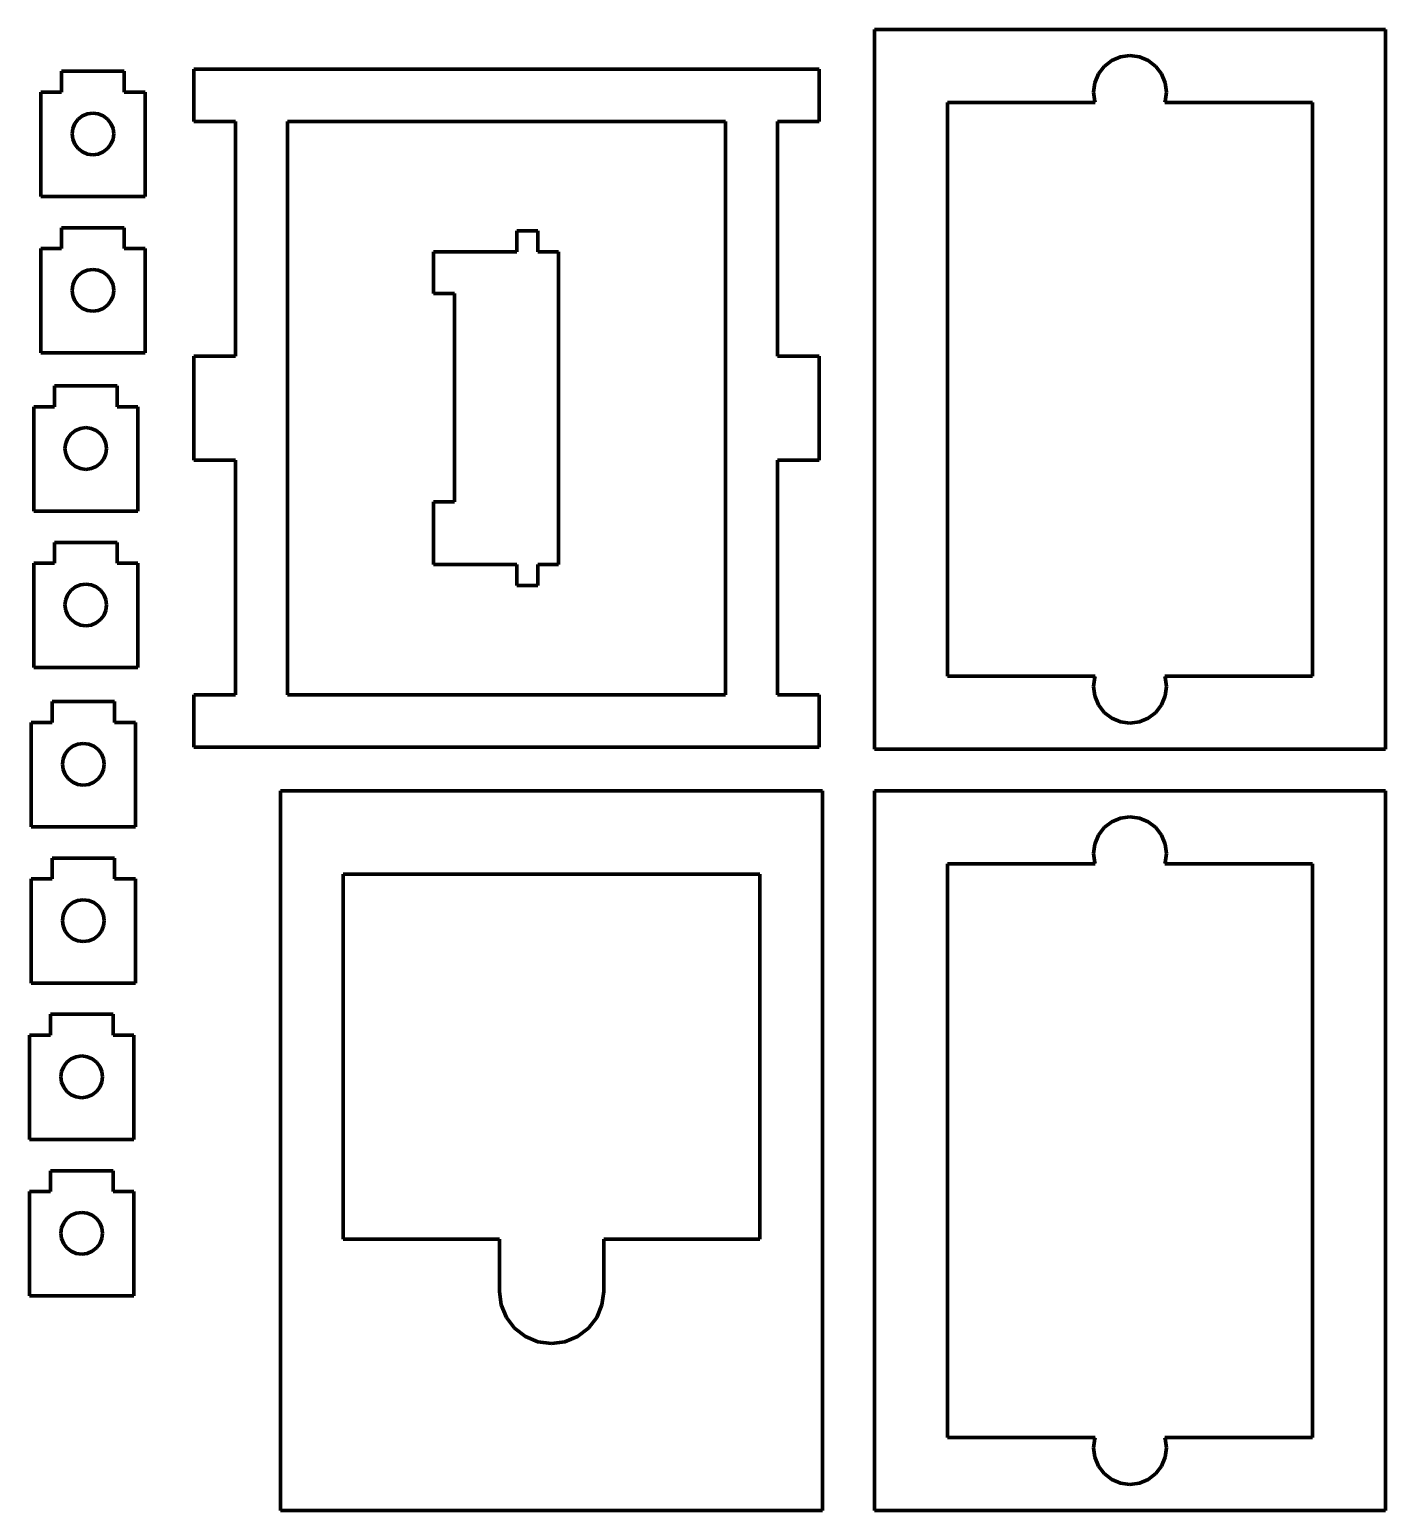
# Model space of a CAD drawing. Header units: millimetres. Extents: x -293 to 245, y -3 to 141.
# Drawn here: x -10.9 to 119.2, y -1.2 to 140.7 of the extents above; entities that cross this region are included whole.
import ezdxf

# ---------------------------------------------------------------- set-up
doc = ezdxf.new("R2010")
doc.units = ezdxf.units.MM
doc.layers.add('ProfileEdges', color=7, linetype='Continuous')

msp = doc.modelspace()

# ---------------------------------------------------------------- linework, layer by layer
at = {"layer": 'ProfileEdges', "lineweight": 100}
for p, q in [((119.16, 140.73), (70.17, 140.73)), ((70.17, 140.73), (70.17, 71.74)), ((119.16, 71.74), (119.16, 140.73)), ((92.19, 137.2), (92.91, 137.76)), ((92.91, 137.76), (93.76, 138.11)), ((93.76, 138.11), (94.66, 138.23)), ((94.66, 138.23), (95.57, 138.11)), ((95.57, 138.11), (96.41, 137.76)), ((96.41, 137.76), (97.14, 137.2)), ((-7.81, 136.73), (-1.81, 136.73)), ((-7.81, 134.73), (-7.81, 136.73)), ((-1.81, 136.73), (-1.81, 134.73)), ((4.87, 136.93), (4.87, 131.93)), ((64.85, 136.93), (4.87, 136.93)), ((64.85, 131.93), (64.85, 136.93)), ((91.28, 135.63), (91.63, 136.48)), ((91.63, 136.48), (92.19, 137.2)), ((97.14, 137.2), (97.69, 136.48)), ((97.69, 136.48), (98.04, 135.63)), ((91.16, 134.73), (91.28, 135.63)), ((98.04, 135.63), (98.16, 134.73)), ((-7.81, 134.73), (-9.81, 134.73)), ((-9.81, 134.73), (-9.81, 124.73)), ((0.19, 134.73), (-1.81, 134.73)), ((0.19, 124.73), (0.19, 134.73)), ((77.17, 133.73), (77.17, 78.74)), ((77.17, 133.73), (91.32, 133.73)), ((91.28, 133.82), (91.16, 134.73)), ((91.32, 133.73), (91.28, 133.82)), ((98.04, 133.82), (98, 133.73)), ((98, 133.73), (112.16, 133.73)), ((98.16, 134.73), (98.04, 133.82)), ((112.16, 133.73), (112.16, 78.74)), ((-6.54, 131.73), (-6.23, 132.14)), ((-6.23, 132.14), (-5.81, 132.46)), ((-5.81, 132.46), (-5.33, 132.66)), ((-5.33, 132.66), (-4.81, 132.73)), ((-4.81, 132.73), (-4.3, 132.66)), ((-4.3, 132.66), (-3.81, 132.46)), ((-3.81, 132.46), (-3.4, 132.14)), ((-3.4, 132.14), (-3.08, 131.73)), ((-6.81, 130.73), (-6.74, 131.25)), ((-6.74, 130.21), (-6.81, 130.73)), ((-6.74, 131.25), (-6.54, 131.73)), ((-3.08, 131.73), (-2.88, 131.25)), ((-2.88, 131.25), (-2.81, 130.73)), ((-2.81, 130.73), (-2.88, 130.21)), ((4.87, 131.93), (8.87, 131.93)), ((8.87, 131.93), (8.87, 109.43)), ((13.87, 131.93), (55.86, 131.93)), ((13.87, 131.93), (13.87, 76.94)), ((55.86, 131.93), (55.86, 76.94)), ((60.86, 131.93), (60.86, 109.43)), ((60.86, 131.93), (64.85, 131.93)), ((-6.54, 129.73), (-6.74, 130.21)), ((-6.23, 129.32), (-6.54, 129.73)), ((-5.81, 129), (-6.23, 129.32)), ((-3.4, 129.32), (-3.81, 129)), ((-3.08, 129.73), (-3.4, 129.32)), ((-2.88, 130.21), (-3.08, 129.73)), ((-5.33, 128.8), (-5.81, 129)), ((-4.81, 128.73), (-5.33, 128.8)), ((-4.3, 128.8), (-4.81, 128.73)), ((-3.81, 129), (-4.3, 128.8)), ((-9.81, 124.73), (0.19, 124.73)), ((-7.81, 119.73), (-7.81, 121.73)), ((-7.81, 121.73), (-1.81, 121.73)), ((-1.81, 121.73), (-1.81, 119.73)), ((37.86, 121.43), (35.86, 121.43)), ((35.86, 121.43), (35.86, 119.43)), ((37.86, 119.43), (37.86, 121.43)), ((-9.81, 119.73), (-9.81, 109.74)), ((-7.81, 119.73), (-9.81, 119.73)), ((0.19, 119.73), (-1.81, 119.73)), ((0.19, 109.74), (0.19, 119.73)), ((27.86, 119.43), (35.86, 119.43)), ((27.86, 119.43), (27.86, 115.43)), ((37.86, 119.43), (39.86, 119.43)), ((39.86, 89.44), (39.86, 119.43)), ((-6.74, 116.25), (-6.54, 116.73)), ((-6.54, 116.73), (-6.23, 117.15)), ((-6.23, 117.15), (-5.81, 117.47)), ((-5.81, 117.47), (-5.33, 117.67)), ((-5.33, 117.67), (-4.81, 117.73)), ((-4.81, 117.73), (-4.3, 117.67)), ((-4.3, 117.67), (-3.81, 117.47)), ((-3.81, 117.47), (-3.4, 117.15)), ((-3.4, 117.15), (-3.08, 116.73)), ((-3.08, 116.73), (-2.88, 116.25)), ((-6.81, 115.73), (-6.74, 116.25)), ((-6.74, 115.22), (-6.81, 115.73)), ((-6.54, 114.73), (-6.74, 115.22)), ((-2.88, 115.22), (-3.08, 114.73)), ((-2.88, 116.25), (-2.81, 115.73)), ((-2.81, 115.73), (-2.88, 115.22)), ((27.86, 115.43), (29.86, 115.43)), ((29.86, 115.43), (29.86, 95.44)), ((-6.23, 114.32), (-6.54, 114.73)), ((-5.81, 114), (-6.23, 114.32)), ((-5.33, 113.8), (-5.81, 114)), ((-4.81, 113.73), (-5.33, 113.8)), ((-4.3, 113.8), (-4.81, 113.73)), ((-3.81, 114), (-4.3, 113.8)), ((-3.4, 114.32), (-3.81, 114)), ((-3.08, 114.73), (-3.4, 114.32)), ((-9.81, 109.74), (0.19, 109.74)), ((4.87, 109.43), (8.87, 109.43)), ((4.87, 99.44), (4.87, 109.43)), ((60.86, 109.43), (64.85, 109.43)), ((64.85, 99.44), (64.85, 109.43)), ((-8.49, 104.57), (-8.49, 106.57)), ((-8.49, 106.57), (-2.49, 106.57)), ((-2.49, 106.57), (-2.49, 104.57)), ((-10.49, 104.57), (-10.49, 94.57)), ((-8.49, 104.57), (-10.49, 104.57)), ((-0.49, 104.57), (-2.49, 104.57)), ((-0.49, 94.57), (-0.49, 104.57)), ((-6.9, 101.98), (-6.49, 102.3)), ((-6.49, 102.3), (-6.01, 102.5)), ((-6.01, 102.5), (-5.49, 102.57)), ((-5.49, 102.57), (-4.97, 102.5)), ((-4.97, 102.5), (-4.49, 102.3)), ((-4.49, 102.3), (-4.07, 101.98)), ((-7.49, 100.57), (-7.42, 101.08)), ((-7.42, 101.08), (-7.22, 101.57)), ((-7.22, 101.57), (-6.9, 101.98)), ((-4.07, 101.98), (-3.76, 101.57)), ((-3.76, 101.57), (-3.56, 101.08)), ((-3.56, 101.08), (-3.49, 100.57)), ((-7.42, 100.05), (-7.49, 100.57)), ((-7.22, 99.57), (-7.42, 100.05)), ((-6.9, 99.15), (-7.22, 99.57)), ((-3.76, 99.57), (-4.07, 99.15)), ((-3.56, 100.05), (-3.76, 99.57)), ((-3.49, 100.57), (-3.56, 100.05)), ((4.87, 99.44), (8.87, 99.44)), ((8.87, 99.44), (8.87, 76.94)), ((60.86, 99.44), (60.86, 76.94)), ((60.86, 99.44), (64.85, 99.44)), ((-6.49, 98.84), (-6.9, 99.15)), ((-6.01, 98.64), (-6.49, 98.84)), ((-5.49, 98.57), (-6.01, 98.64)), ((-4.97, 98.64), (-5.49, 98.57)), ((-4.49, 98.84), (-4.97, 98.64)), ((-4.07, 99.15), (-4.49, 98.84)), ((27.86, 89.44), (27.86, 95.44)), ((27.86, 95.44), (29.86, 95.44)), ((-10.49, 94.57), (-0.49, 94.57)), ((-8.49, 89.57), (-8.49, 91.57)), ((-8.49, 91.57), (-2.49, 91.57)), ((-2.49, 91.57), (-2.49, 89.57)), ((-10.49, 89.57), (-10.49, 79.57)), ((-8.49, 89.57), (-10.49, 89.57)), ((-0.49, 89.57), (-2.49, 89.57)), ((-0.49, 79.57), (-0.49, 89.57)), ((27.86, 89.44), (35.86, 89.44)), ((35.86, 87.44), (35.86, 89.44)), ((37.86, 89.44), (39.86, 89.44)), ((37.86, 89.44), (37.86, 87.44)), ((-7.22, 86.57), (-6.9, 86.98)), ((-6.9, 86.98), (-6.49, 87.3)), ((-6.49, 87.3), (-6.01, 87.5)), ((-6.01, 87.5), (-5.49, 87.57)), ((-5.49, 87.57), (-4.97, 87.5)), ((-4.97, 87.5), (-4.49, 87.3)), ((-4.49, 87.3), (-4.07, 86.98)), ((-4.07, 86.98), (-3.76, 86.57)), ((37.86, 87.44), (35.86, 87.44)), ((-7.49, 85.57), (-7.42, 86.09)), ((-7.42, 85.05), (-7.49, 85.57)), ((-7.42, 86.09), (-7.22, 86.57)), ((-3.76, 86.57), (-3.56, 86.09)), ((-3.56, 86.09), (-3.49, 85.57)), ((-3.49, 85.57), (-3.56, 85.05)), ((-7.22, 84.57), (-7.42, 85.05)), ((-6.9, 84.16), (-7.22, 84.57)), ((-6.49, 83.84), (-6.9, 84.16)), ((-6.01, 83.64), (-6.49, 83.84)), ((-4.49, 83.84), (-4.97, 83.64)), ((-4.07, 84.16), (-4.49, 83.84)), ((-3.76, 84.57), (-4.07, 84.16)), ((-3.56, 85.05), (-3.76, 84.57)), ((-5.49, 83.57), (-6.01, 83.64)), ((-4.97, 83.64), (-5.49, 83.57)), ((-10.49, 79.57), (-0.49, 79.57)), ((91.32, 78.74), (77.17, 78.74)), ((91.16, 77.74), (91.28, 78.65)), ((91.28, 78.65), (91.32, 78.74)), ((112.16, 78.74), (98, 78.74)), ((98, 78.74), (98.04, 78.65)), ((98.04, 78.65), (98.16, 77.74)), ((4.87, 76.94), (4.87, 71.94)), ((4.87, 76.94), (8.87, 76.94)), ((13.87, 76.94), (55.86, 76.94)), ((60.86, 76.94), (64.85, 76.94)), ((64.85, 71.94), (64.85, 76.94)), ((91.28, 76.84), (91.16, 77.74)), ((91.63, 75.99), (91.28, 76.84)), ((98.04, 76.84), (97.69, 75.99)), ((98.16, 77.74), (98.04, 76.84)), ((-8.73, 76.3), (-2.73, 76.3)), ((-8.73, 74.3), (-8.73, 76.3)), ((-2.73, 76.3), (-2.73, 74.3)), ((92.19, 75.27), (91.63, 75.99)), ((92.91, 74.71), (92.19, 75.27)), ((97.14, 75.27), (96.41, 74.71)), ((97.69, 75.99), (97.14, 75.27)), ((-8.73, 74.3), (-10.73, 74.3)), ((-10.73, 74.3), (-10.73, 64.3)), ((-0.73, 74.3), (-2.73, 74.3)), ((-0.73, 64.3), (-0.73, 74.3)), ((93.76, 74.36), (92.91, 74.71)), ((94.66, 74.24), (93.76, 74.36)), ((95.57, 74.36), (94.66, 74.24)), ((96.41, 74.71), (95.57, 74.36)), ((-7.66, 70.82), (-7.46, 71.3)), ((-7.46, 71.3), (-7.14, 71.71)), ((-7.14, 71.71), (-6.73, 72.03)), ((-6.73, 72.03), (-6.25, 72.23)), ((-6.25, 72.23), (-5.73, 72.3)), ((-5.73, 72.3), (-5.21, 72.23)), ((-5.21, 72.23), (-4.73, 72.03)), ((-4.73, 72.03), (-4.31, 71.71)), ((-4.31, 71.71), (-4, 71.3)), ((-4, 71.3), (-3.8, 70.82)), ((64.85, 71.94), (4.87, 71.94)), ((70.17, 71.74), (119.16, 71.74)), ((-7.73, 70.3), (-7.66, 70.82)), ((-7.66, 69.78), (-7.73, 70.3)), ((-7.46, 69.3), (-7.66, 69.78)), ((-3.8, 69.78), (-4, 69.3)), ((-3.8, 70.82), (-3.73, 70.3)), ((-3.73, 70.3), (-3.8, 69.78)), ((-7.14, 68.89), (-7.46, 69.3)), ((-6.73, 68.57), (-7.14, 68.89)), ((-6.25, 68.37), (-6.73, 68.57)), ((-5.73, 68.3), (-6.25, 68.37)), ((-5.21, 68.37), (-5.73, 68.3)), ((-4.73, 68.57), (-5.21, 68.37)), ((-4.31, 68.89), (-4.73, 68.57)), ((-4, 69.3), (-4.31, 68.89)), ((13.18, 67.75), (13.18, -1.24)), ((65.17, 67.75), (13.18, 67.75)), ((65.17, -1.24), (65.17, 67.75)), ((70.17, 67.75), (70.17, -1.24)), ((119.16, 67.75), (70.17, 67.75)), ((119.16, -1.24), (119.16, 67.75)), ((-10.73, 64.3), (-0.73, 64.3)), ((91.63, 63.5), (92.19, 64.22)), ((92.19, 64.22), (92.91, 64.78)), ((92.91, 64.78), (93.76, 65.13)), ((93.76, 65.13), (94.66, 65.25)), ((94.66, 65.25), (95.57, 65.13)), ((95.57, 65.13), (96.41, 64.78)), ((96.41, 64.78), (97.14, 64.22)), ((97.14, 64.22), (97.69, 63.5)), ((91.16, 61.75), (91.28, 62.65)), ((91.28, 62.65), (91.63, 63.5)), ((97.69, 63.5), (98.04, 62.65)), ((98.04, 62.65), (98.16, 61.75)), ((-8.73, 61.3), (-2.73, 61.3)), ((-8.73, 59.3), (-8.73, 61.3)), ((-2.73, 61.3), (-2.73, 59.3)), ((91.28, 60.84), (91.16, 61.75)), ((98.16, 61.75), (98.04, 60.84)), ((19.18, 59.75), (59.17, 59.75)), ((19.18, 59.75), (19.18, 24.76)), ((59.17, 59.75), (59.17, 24.76)), ((77.17, 60.75), (77.17, 5.76)), ((77.17, 60.75), (91.32, 60.75)), ((91.32, 60.75), (91.28, 60.84)), ((98.04, 60.84), (98, 60.75)), ((98, 60.75), (112.16, 60.75)), ((112.16, 60.75), (112.16, 5.76)), ((-8.73, 59.3), (-10.73, 59.3)), ((-10.73, 59.3), (-10.73, 49.31)), ((-0.73, 59.3), (-2.73, 59.3)), ((-0.73, 49.31), (-0.73, 59.3)), ((-7.14, 56.72), (-6.73, 57.04)), ((-6.73, 57.04), (-6.25, 57.24)), ((-6.25, 57.24), (-5.73, 57.3)), ((-5.73, 57.3), (-5.21, 57.24)), ((-5.21, 57.24), (-4.73, 57.04)), ((-4.73, 57.04), (-4.31, 56.72)), ((-7.73, 55.3), (-7.66, 55.82)), ((-7.66, 55.82), (-7.46, 56.3)), ((-7.46, 56.3), (-7.14, 56.72)), ((-4.31, 56.72), (-4, 56.3)), ((-4, 56.3), (-3.8, 55.82)), ((-3.8, 55.82), (-3.73, 55.3)), ((-7.66, 54.79), (-7.73, 55.3)), ((-7.46, 54.3), (-7.66, 54.79)), ((-7.14, 53.89), (-7.46, 54.3)), ((-4, 54.3), (-4.31, 53.89)), ((-3.8, 54.79), (-4, 54.3)), ((-3.73, 55.3), (-3.8, 54.79)), ((-6.73, 53.57), (-7.14, 53.89)), ((-6.25, 53.37), (-6.73, 53.57)), ((-5.73, 53.3), (-6.25, 53.37)), ((-5.21, 53.37), (-5.73, 53.3)), ((-4.73, 53.57), (-5.21, 53.37)), ((-4.31, 53.89), (-4.73, 53.57)), ((-10.73, 49.31), (-0.73, 49.31)), ((-8.88, 46.33), (-2.88, 46.33)), ((-8.88, 44.33), (-8.88, 46.33)), ((-2.88, 46.33), (-2.88, 44.33)), ((-8.88, 44.33), (-10.88, 44.33)), ((-10.88, 44.33), (-10.88, 34.33)), ((-0.88, 44.33), (-2.88, 44.33)), ((-0.88, 34.33), (-0.88, 44.33)), ((-7.81, 40.85), (-7.61, 41.33)), ((-7.61, 41.33), (-7.3, 41.74)), ((-7.3, 41.74), (-6.88, 42.06)), ((-6.88, 42.06), (-6.4, 42.26)), ((-6.4, 42.26), (-5.88, 42.33)), ((-5.88, 42.33), (-5.36, 42.26)), ((-5.36, 42.26), (-4.88, 42.06)), ((-4.88, 42.06), (-4.47, 41.74)), ((-4.47, 41.74), (-4.15, 41.33)), ((-4.15, 41.33), (-3.95, 40.85)), ((-7.88, 40.33), (-7.81, 40.85)), ((-7.81, 39.81), (-7.88, 40.33)), ((-7.61, 39.33), (-7.81, 39.81)), ((-3.95, 39.81), (-4.15, 39.33)), ((-3.95, 40.85), (-3.88, 40.33)), ((-3.88, 40.33), (-3.95, 39.81)), ((-7.3, 38.92), (-7.61, 39.33)), ((-6.88, 38.6), (-7.3, 38.92)), ((-6.4, 38.4), (-6.88, 38.6)), ((-5.88, 38.33), (-6.4, 38.4)), ((-5.36, 38.4), (-5.88, 38.33)), ((-4.88, 38.6), (-5.36, 38.4)), ((-4.47, 38.92), (-4.88, 38.6)), ((-4.15, 39.33), (-4.47, 38.92)), ((-10.88, 34.33), (-0.88, 34.33)), ((-8.88, 31.33), (-2.88, 31.33)), ((-8.88, 29.33), (-8.88, 31.33)), ((-2.88, 31.33), (-2.88, 29.33)), ((-8.88, 29.33), (-10.88, 29.33)), ((-10.88, 29.33), (-10.88, 19.34)), ((-0.88, 29.33), (-2.88, 29.33)), ((-0.88, 19.34), (-0.88, 29.33)), ((-7.3, 26.75), (-6.88, 27.07)), ((-6.88, 27.07), (-6.4, 27.27)), ((-6.4, 27.27), (-5.88, 27.33)), ((-5.88, 27.33), (-5.36, 27.27)), ((-5.36, 27.27), (-4.88, 27.07)), ((-4.88, 27.07), (-4.47, 26.75)), ((-7.88, 25.33), (-7.81, 25.85)), ((-7.81, 25.85), (-7.61, 26.33)), ((-7.61, 26.33), (-7.3, 26.75)), ((-4.47, 26.75), (-4.15, 26.33)), ((-4.15, 26.33), (-3.95, 25.85)), ((-3.95, 25.85), (-3.88, 25.33)), ((-7.81, 24.82), (-7.88, 25.33)), ((-7.61, 24.33), (-7.81, 24.82)), ((-7.3, 23.92), (-7.61, 24.33)), ((-4.15, 24.33), (-4.47, 23.92)), ((-3.95, 24.82), (-4.15, 24.33)), ((-3.88, 25.33), (-3.95, 24.82)), ((19.18, 24.76), (34.18, 24.76)), ((34.18, 19.76), (34.18, 24.76)), ((44.18, 24.76), (59.17, 24.76)), ((44.18, 19.76), (44.18, 24.76)), ((-6.88, 23.6), (-7.3, 23.92)), ((-6.4, 23.4), (-6.88, 23.6)), ((-5.88, 23.34), (-6.4, 23.4)), ((-5.36, 23.4), (-5.88, 23.34)), ((-4.88, 23.6), (-5.36, 23.4)), ((-4.47, 23.92), (-4.88, 23.6)), ((-10.88, 19.34), (-0.88, 19.34)), ((34.35, 18.46), (34.18, 19.76)), ((34.85, 17.26), (34.35, 18.46)), ((44, 18.46), (43.51, 17.26)), ((44.18, 19.76), (44, 18.46)), ((35.64, 16.22), (34.85, 17.26)), ((43.51, 17.26), (42.71, 16.22)), ((36.68, 15.43), (35.64, 16.22)), ((42.71, 16.22), (41.68, 15.43)), ((37.88, 14.93), (36.68, 15.43)), ((39.18, 14.76), (37.88, 14.93)), ((40.47, 14.93), (39.18, 14.76)), ((41.68, 15.43), (40.47, 14.93)), ((91.32, 5.76), (77.17, 5.76)), ((91.28, 5.67), (91.32, 5.76)), ((112.16, 5.76), (98, 5.76)), ((98, 5.76), (98.04, 5.67)), ((91.16, 4.76), (91.28, 5.67)), ((91.28, 3.86), (91.16, 4.76)), ((98.04, 5.67), (98.16, 4.76)), ((98.16, 4.76), (98.04, 3.86)), ((91.63, 3.01), (91.28, 3.86)), ((92.19, 2.29), (91.63, 3.01)), ((97.69, 3.01), (97.14, 2.29)), ((98.04, 3.86), (97.69, 3.01)), ((92.91, 1.73), (92.19, 2.29)), ((93.76, 1.38), (92.91, 1.73)), ((96.41, 1.73), (95.57, 1.38)), ((97.14, 2.29), (96.41, 1.73)), ((94.66, 1.26), (93.76, 1.38)), ((95.57, 1.38), (94.66, 1.26)), ((13.18, -1.24), (65.17, -1.24)), ((70.17, -1.24), (119.16, -1.24))]:
    msp.add_line(p, q, dxfattribs=at)

doc.saveas('drawing.dxf')
